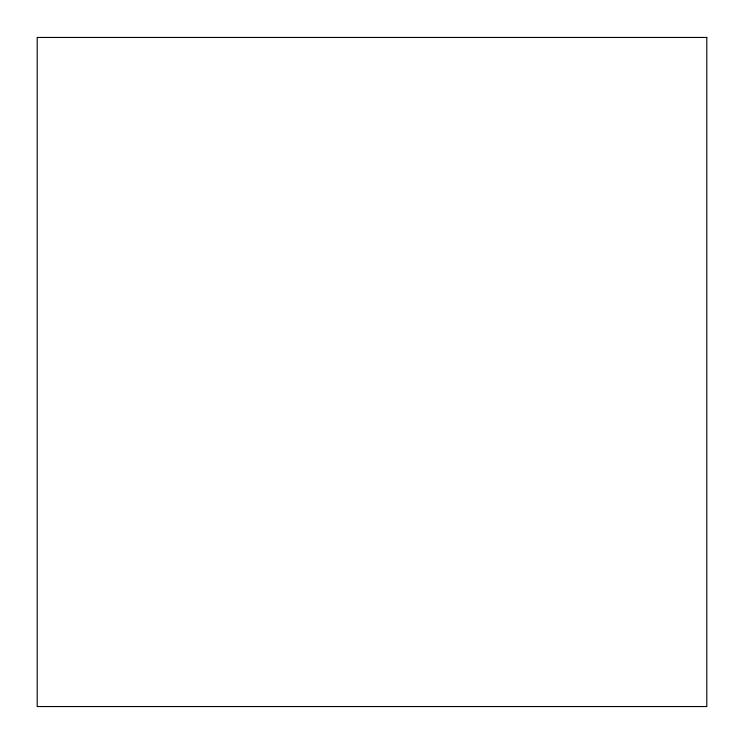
<?xml version="1.0" encoding="UTF-8"?>
<svg xmlns="http://www.w3.org/2000/svg" width="744" height="744" viewBox="0 0 744 744"><rect width="100%" height="100%" fill="white"/><g stroke="black" fill="none" stroke-linecap="round" stroke-linejoin="round"><path stroke-width="1.12" d="M706.8 37.46L37.2 37.46L37.2 706.54L706.8 706.54L706.8 37.46"/></g></svg>
